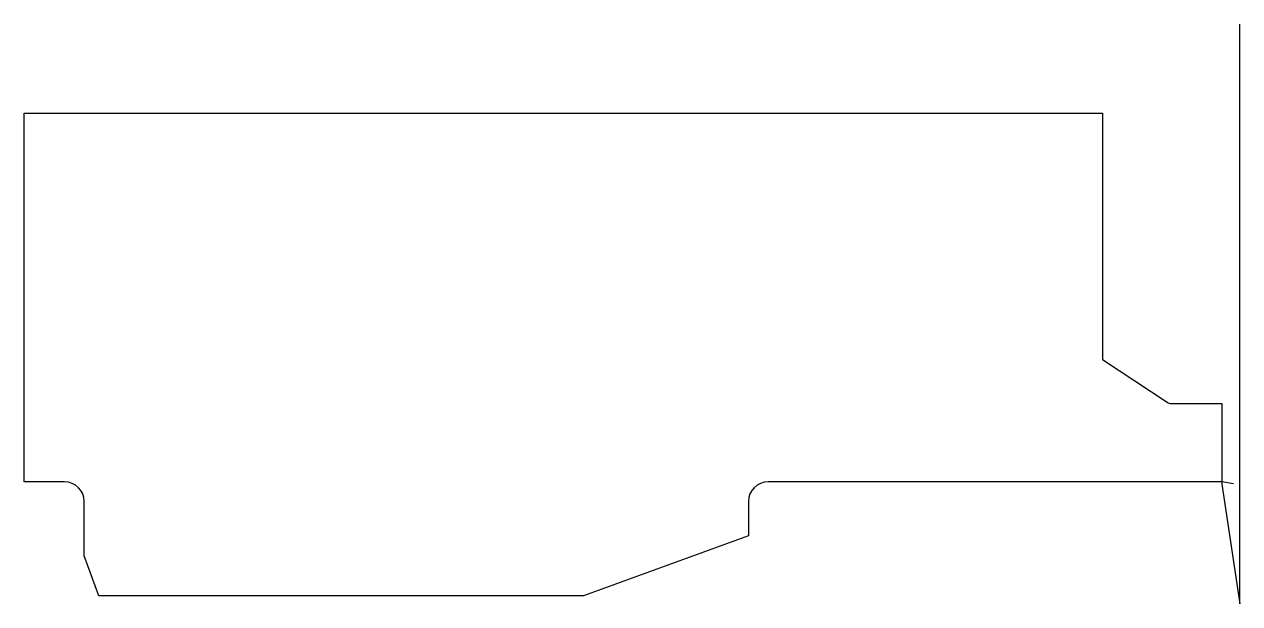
# Model space of a CAD drawing. Header units: metres. Extents: x 19 to 3060, y 32 to 1480.
import ezdxf

# ---------------------------------------------------------------- set-up
doc = ezdxf.new("R2010")
doc.units = ezdxf.units.M

msp = doc.modelspace()

# ---------------------------------------------------------------- linework, layer by layer
at = {"layer": 'TOOL_0'}
for p, q in [((3059.714, 1478.876), (3059.714, 1479.876)), ((3059.714, 32.725), (3059.714, 1478.876)), ((19.236, 336.095), (19.236, 1257.595)), ((19.236, 1257.595), (2716.736, 1257.595)), ((2716.736, 1257.595), (2716.736, 642.248)), ((2716.736, 642.248), (2878.381, 535.291)), ((2889.003, 532.095), (3014.735, 532.095)), ((3014.735, 532.095), (3014.735, 336.095)), ((119.986, 336.095), (19.236, 336.095)), ((3014.736, 336.095), (1879.986, 336.095)), ((3014.735, 336.095), (3015.094, 330.691)), ((3044.104, 331.615), (3014.736, 336.095)), ((3015.094, 330.691), (3059.714, 31.725)), ((169.236, 151.713), (169.236, 286.845)), ((1830.736, 286.845), (1830.736, 201.32)), ((1830.736, 201.32), (1417.997, 51.095)), ((205.858, 51.095), (169.236, 151.713)), ((1417.997, 51.095), (205.858, 51.095)), ((3059.714, 31.725), (3059.714, 32.725)), ((3059.714, 32.725), (3059.714, 31.725)), ((3059.714, 31.725), (3059.714, 32.725))]:
    msp.add_line(p, q, dxfattribs=at)
for centre, radius, start, end in [((2889.037, 551.455), 19.36, 236.605421, 269.899377), ((119.986, 286.845), 49.25, 0, 90), ((1879.986, 286.845), 49.25, 90, 180)]:
    msp.add_arc(centre, radius, start, end, dxfattribs=at)

doc.saveas('drawing.dxf')
